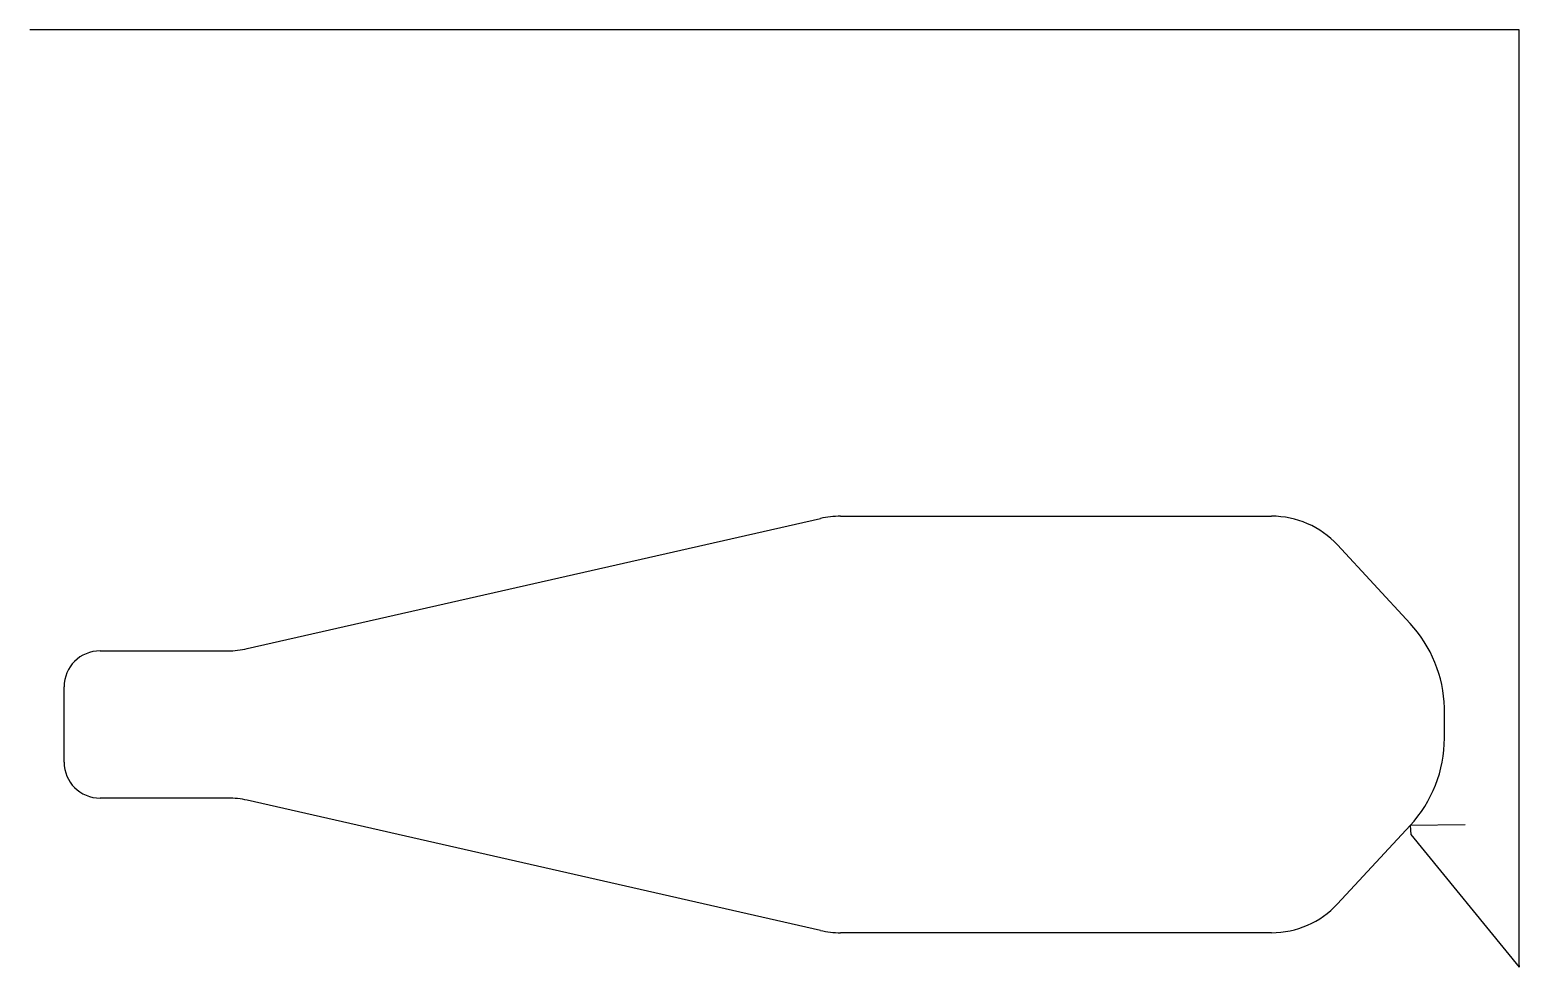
# Model space of a CAD drawing. Header units: metres. Extents: x 0 to 829, y 0 to 522.
import ezdxf

# ---------------------------------------------------------------- set-up
doc = ezdxf.new("R2010")
doc.units = ezdxf.units.M

msp = doc.modelspace()

# ---------------------------------------------------------------- linework, layer by layer
at = {"layer": 'TOOL_0'}
for p, q in [((1.001, 522.124), (0.001, 522.124)), ((829.273, 522.124), (1.001, 522.124)), ((829.273, 0.998), (829.273, 522.124)), ((121.107, 177.427), (440.166, 249.94)), ((451.469, 251.208), (691.393, 251.208)), ((728.079, 235.18), (768.504, 191.525)), ((39.108, 176.209), (110.248, 176.209)), ((19.108, 114.209), (19.108, 156.209)), ((110.248, 94.209), (39.108, 94.209)), ((440.165, 20.478), (121.107, 92.991)), ((768.503, 78.893), (728.078, 35.238)), ((799.26, 79.323), (768.503, 78.893)), ((768.504, 78.891), (768.954, 73.857)), ((768.954, 73.857), (829.273, -0.002)), ((691.391, 19.21), (451.468, 19.21)), ((829.273, -0.002), (829.273, 0.998)), ((829.273, 0.998), (829.273, -0.002)), ((829.273, -0.002), (829.273, 0.998)), ((829.273, -0.002), (829.273, -0.002))]:
    msp.add_line(p, q, dxfattribs=at)
for centre, radius, start, end in [((451.469, 200.208), 51, 90, 102.804565), ((691.393, 201.208), 50, 42.800329, 90), ((715.789, 142.747), 71.82, 1.358725, 42.778562), ((39.108, 156.209), 20, 90, 180), ((110.248, 225.209), 49, 270, 282.803644), ((67.553, 135.208), 720.095, 359.397906, 0.735378), ((715.859, 127.641), 71.75, 317.199885, 0), ((39.108, 114.209), 20, 180, 270), ((110.248, 45.209), 49, 77.196356, 90), ((691.392, 69.21), 50, 269.998854, 317.199671), ((451.468, 70.21), 51, 257.195435, 270)]:
    msp.add_arc(centre, radius, start, end, dxfattribs=at)

doc.saveas('drawing.dxf')
